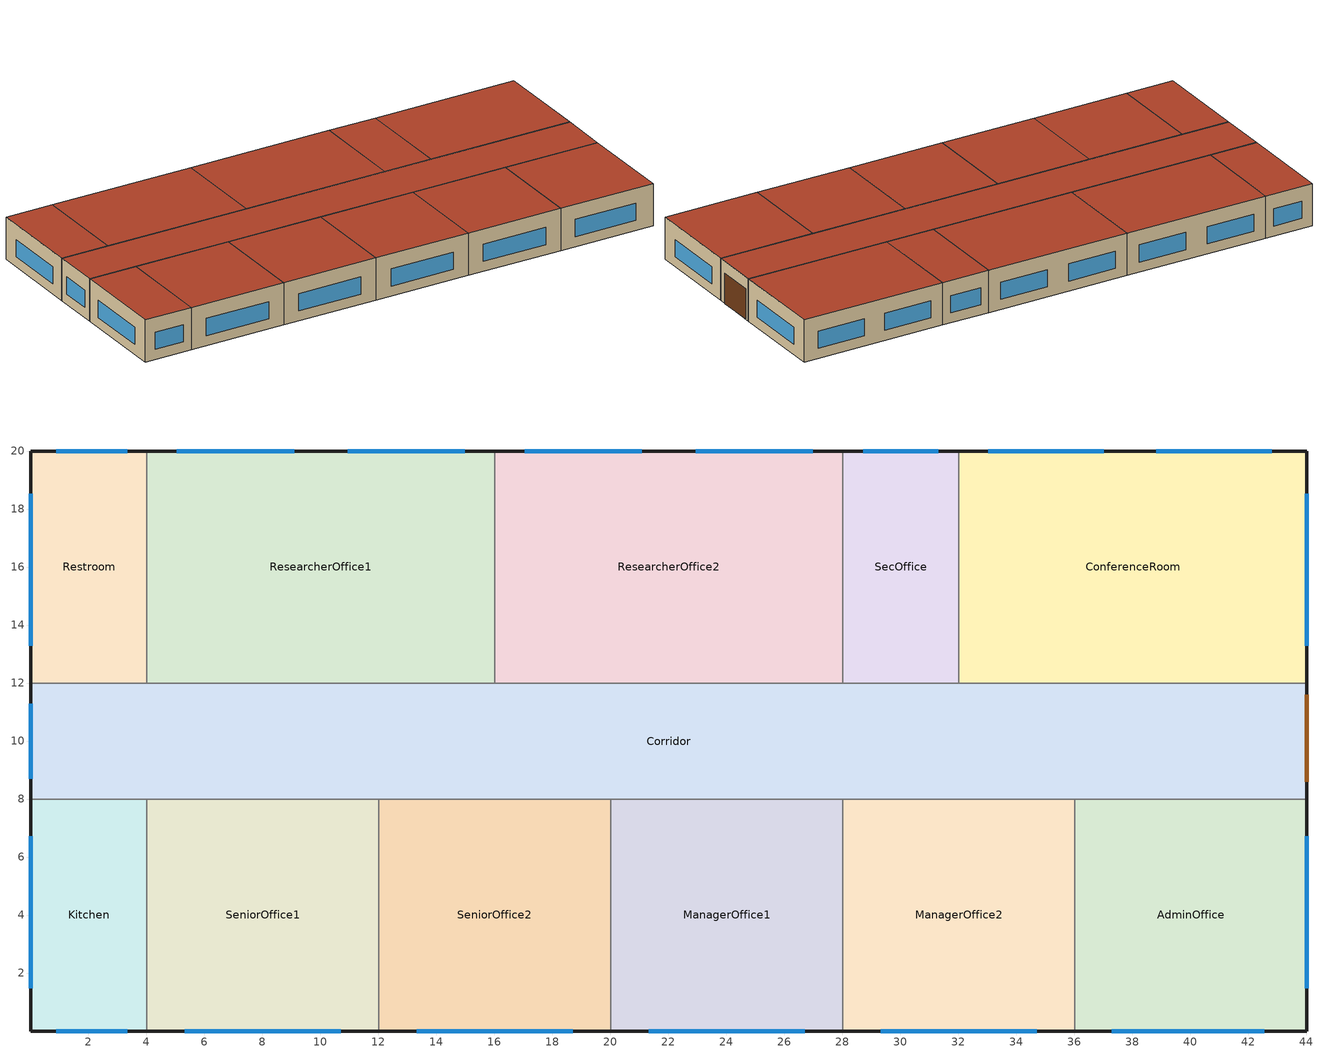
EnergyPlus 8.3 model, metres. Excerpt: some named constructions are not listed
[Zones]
Restroom
 floor ground (Project ground floor): 4.01,12 0.01,12 0.01,20 4.01,20 z0
 wall outside (Project wall): 4.01,20 0.01,20 0.01,12 z0:3.5
 wall to ResearcherOffice1 (Project partition): 4.01,12 4.01,20 z0:3.5
 wall to Corridor (Project partition): 0.01,12 4.01,12 z0:3.5
 window (1001): 3.33,20 0.88,20 / 0.01,18.53 0.01,13.28 z0.84:2.26
 roof outside (Project flat roof): 0.01,12 4.01,12 4.01,20 0.01,20 z3.5
ResearcherOffice1
 floor ground (Project ground floor): 16.01,12 4.01,12 4.01,20 16.01,20 z0
 wall outside (Project wall): 16.01,20 4.01,20 z0:3.5
 wall to ResearcherOffice2 (Project partition): 16.01,12 16.01,20 z0:3.5
 wall to Corridor (Project partition): 4.01,12 16.01,12 z0:3.5
 window (1001): 14.98,20 10.93,20 / 9.09,20 5.04,20 z0.84:2.26
 roof outside (Project flat roof): 4.01,12 16.01,12 16.01,20 4.01,20 z3.5
Corridor
 floor ground (Project ground floor): 44.01,8 0.01,8 0.01,12 44.01,12 z0
 wall outside (Project wall): 44.01,8 44.01,12 / 0.01,12 0.01,8 z0:3.5
 wall to ResearcherOffice2 (Project partition_Rev): 28.01,12 16.01,12 z0:3.5
 wall to SecOffice (Project partition_Rev): 32.01,12 28.01,12 z0:3.5
 wall to ConferenceRoom (Project partition_Rev): 44.01,12 32.01,12 z0:3.5
 wall to Kitchen (Project partition_Rev): 0.01,8 4.01,8 z0:3.5
 wall to SeniorOffice1 (Project partition_Rev): 4.01,8 12.01,8 z0:3.5
 wall to SeniorOffice2 (Project partition_Rev): 12.01,8 20.01,8 z0:3.5
 wall to ManagerOffice1 (Project partition_Rev): 20.01,8 28.01,8 z0:3.5
 wall to ManagerOffice2 (Project partition_Rev): 28.01,8 36.01,8 z0:3.5
 wall to AdminOffice (Project partition_Rev): 36.01,8 44.01,8 z0:3.5
 window (1001): 0.01,11.29 0.01,8.71 z0.84:2.26
 door (Project external door): 44.01,8.6 44.01,11.6 z0:2.5
 roof outside (Project flat roof): 0.01,8 44.01,8 44.01,12 0.01,12 z3.5
ResearcherOffice2
 floor ground (Project ground floor): 28.01,12 16.01,12 16.01,20 28.01,20 z0
 wall outside (Project wall): 28.01,20 16.01,20 z0:3.5
 wall to SecOffice (Project partition): 28.01,12 28.01,20 z0:3.5
 window (1001): 26.98,20 22.93,20 / 21.09,20 17.04,20 z0.84:2.26
 roof outside (Project flat roof): 16.01,12 28.01,12 28.01,20 16.01,20 z3.5
SecOffice
 floor ground (Project ground floor): 32.01,12 28.01,12 28.01,20 32.01,20 z0
 wall outside (Project wall): 32.01,20 28.01,20 z0:3.5
 wall to ConferenceRoom (Project partition): 32.01,12 32.01,20 z0:3.5
 window (1001): 31.3,20 28.72,20 z0.84:2.26
 roof outside (Project flat roof): 28.01,12 32.01,12 32.01,20 28.01,20 z3.5
ConferenceRoom
 floor ground (Project ground floor): 44.01,12 32.01,12 32.01,20 44.01,20 z0
 wall outside (Project wall): 44.01,12 44.01,20 32.01,20 z0:3.5
 window (1001): 44.01,13.28 44.01,18.53 / 42.8,20 38.82,20 / 37.01,20 33.02,20 z0.84:2.26
 roof outside (Project flat roof): 32.01,12 44.01,12 44.01,20 32.01,20 z3.5
Kitchen
 floor ground (Project ground floor): 4.01,0 0.01,0 0.01,8 4.01,8 z0
 wall outside (Project wall): 0.01,8 0.01,0 4.01,0 z0:3.5
 wall to SeniorOffice1 (Project partition): 4.01,0 4.01,8 z0:3.5
 window (1001): 0.01,6.72 0.01,1.47 / 0.88,0 3.33,0 z0.84:2.26
 roof outside (Project flat roof): 0.01,0 4.01,0 4.01,8 0.01,8 z3.5
SeniorOffice1
 floor ground (Project ground floor): 12.01,0 4.01,0 4.01,8 12.01,8 z0
 wall outside (Project wall): 4.01,0 12.01,0 z0:3.5
 wall to SeniorOffice2 (Project partition): 12.01,0 12.01,8 z0:3.5
 window (1001): 5.32,0 10.7,0 z0.84:2.26
 roof outside (Project flat roof): 4.01,0 12.01,0 12.01,8 4.01,8 z3.5
SeniorOffice2
 floor ground (Project ground floor): 20.01,0 12.01,0 12.01,8 20.01,8 z0
 wall outside (Project wall): 12.01,0 20.01,0 z0:3.5
 wall to ManagerOffice1 (Project partition): 20.01,0 20.01,8 z0:3.5
 window (1001): 13.32,0 18.7,0 z0.84:2.26
 roof outside (Project flat roof): 12.01,0 20.01,0 20.01,8 12.01,8 z3.5
ManagerOffice1
 floor ground (Project ground floor): 28.01,0 20.01,0 20.01,8 28.01,8 z0
 wall outside (Project wall): 20.01,0 28.01,0 z0:3.5
 wall to ManagerOffice2 (Project partition): 28.01,0 28.01,8 z0:3.5
 window (1001): 21.32,0 26.7,0 z0.84:2.26
 roof outside (Project flat roof): 20.01,0 28.01,0 28.01,8 20.01,8 z3.5
ManagerOffice2
 floor ground (Project ground floor): 36.01,0 28.01,0 28.01,8 36.01,8 z0
 wall outside (Project wall): 28.01,0 36.01,0 z0:3.5
 wall to AdminOffice (Project partition): 36.01,0 36.01,8 z0:3.5
 window (1001): 29.32,0 34.7,0 z0.84:2.26
 roof outside (Project flat roof): 28.01,0 36.01,0 36.01,8 28.01,8 z3.5
AdminOffice
 floor ground (Project ground floor): 44.01,0 36.01,0 36.01,8 44.01,8 z0
 wall outside (Project wall): 36.01,0 44.01,0 44.01,8 z0:3.5
 window (1001): 44.01,1.47 44.01,6.72 / 37.29,0 42.54,0 z0.84:2.26
 roof outside (Project flat roof): 36.01,0 44.01,0 44.01,8 36.01,8 z3.5
[Curve:Quadratic]
Name | Coefficient1 Constant | Coefficient2 x | Coefficient3 x**2 | Minimum Value of x | Maximum Value of x
Restroom PTHP Cooling Coil EIR-FF; ResearcherOffice1 PTHP Cooling Coil EIR-FF; ResearcherOffice2 PTHP Cooling Coil EIR-FF; SecOffice PTHP Cooling Coil EIR-FF; ConferenceRoom PTHP Cooling Coil EIR-FF; Kitchen PTHP Cooling Coil EIR-FF; SeniorOffice1 PTHP Cooling Coil EIR-FF; SeniorOffice2 PTHP Cooling Coil EIR-FF; ManagerOffice1 PTHP Cooling Coil EIR-FF; ManagerOffice2 PTHP Cooling Coil EIR-FF; AdminOffice PTHP Cooling Coil EIR-FF | 1.1552 | -0.1808 | 0.0256 | 0.5 | 1.5
Restroom PTHP Cooling Coil Coil PLF; ResearcherOffice1 PTHP Cooling Coil Coil PLF; ResearcherOffice2 PTHP Cooling Coil Coil PLF; SecOffice PTHP Cooling Coil Coil PLF; ConferenceRoom PTHP Cooling Coil Coil PLF; Kitchen PTHP Cooling Coil Coil PLF; SeniorOffice1 PTHP Cooling Coil Coil PLF; SeniorOffice2 PTHP Cooling Coil Coil PLF; ManagerOffice1 PTHP Cooling Coil Coil PLF; ManagerOffice2 PTHP Cooling Coil Coil PLF; AdminOffice PTHP Cooling Coil Coil PLF | 0.85 | 0.15 | 0 | 0 | 1
Restroom PTHP Heating Coil EIR-FF; ResearcherOffice1 PTHP Heating Coil EIR-FF; ResearcherOffice2 PTHP Heating Coil EIR-FF; SecOffice PTHP Heating Coil EIR-FF; ConferenceRoom PTHP Heating Coil EIR-FF; Kitchen PTHP Heating Coil EIR-FF; SeniorOffice1 PTHP Heating Coil EIR-FF; SeniorOffice2 PTHP Heating Coil EIR-FF; ManagerOffice1 PTHP Heating Coil EIR-FF; ManagerOffice2 PTHP Heating Coil EIR-FF; AdminOffice PTHP Heating Coil EIR-FF | 1.3824 | -0.4336 | 0.0512 | 0 | 1
Restroom PTHP Heating Coil PLF; ResearcherOffice1 PTHP Heating Coil PLF; ResearcherOffice2 PTHP Heating Coil PLF; SecOffice PTHP Heating Coil PLF; ConferenceRoom PTHP Heating Coil PLF; Kitchen PTHP Heating Coil PLF; SeniorOffice1 PTHP Heating Coil PLF; SeniorOffice2 PTHP Heating Coil PLF; ManagerOffice1 PTHP Heating Coil PLF; ManagerOffice2 PTHP Heating Coil PLF; AdminOffice PTHP Heating Coil PLF | 0.75 | 0.25 | 0 | 0 | 1
ResearcherOffice1 PTHP Cooling Coil Cap-FF; ResearcherOffice2 PTHP Cooling Coil Cap-FF; SecOffice PTHP Cooling Coil Cap-FF; ConferenceRoom PTHP Cooling Coil Cap-FF; Kitchen PTHP Cooling Coil Cap-FF; SeniorOffice1 PTHP Cooling Coil Cap-FF; SeniorOffice2 PTHP Cooling Coil Cap-FF; ManagerOffice1 PTHP Cooling Coil Cap-FF; ManagerOffice2 PTHP Cooling Coil Cap-FF; AdminOffice PTHP Cooling Coil Cap-FF | 0.8 | 0.2 | 0 | 0.5 | 1.5
[Curve:Cubic]
Name | Coefficient1 Constant | Coefficient2 x | Coefficient3 x**2 | Coefficient4 x**3 | Minimum Value of x | Maximum Value of x
Restroom PTHP Heating Coil Cap-FT; ResearcherOffice1 PTHP Heating Coil Cap-FT; ResearcherOffice2 PTHP Heating Coil Cap-FT; SecOffice PTHP Heating Coil Cap-FT; ConferenceRoom PTHP Heating Coil Cap-FT; Kitchen PTHP Heating Coil Cap-FT; SeniorOffice1 PTHP Heating Coil Cap-FT; SeniorOffice2 PTHP Heating Coil Cap-FT; ManagerOffice1 PTHP Heating Coil Cap-FT; ManagerOffice2 PTHP Heating Coil Cap-FT; AdminOffice PTHP Heating Coil Cap-FT | 0.758746 | 0.027626 | 0.000148716 | 3.4992e-06 | -20 | 20
Restroom PTHP Heating Coil Cap-FF; ResearcherOffice1 PTHP Heating Coil Cap-FF; ResearcherOffice2 PTHP Heating Coil Cap-FF; SecOffice PTHP Heating Coil Cap-FF; ConferenceRoom PTHP Heating Coil Cap-FF; Kitchen PTHP Heating Coil Cap-FF; SeniorOffice1 PTHP Heating Coil Cap-FF; SeniorOffice2 PTHP Heating Coil Cap-FF; ManagerOffice1 PTHP Heating Coil Cap-FF; ManagerOffice2 PTHP Heating Coil Cap-FF; AdminOffice PTHP Heating Coil Cap-FF | 0.84 | 0.16 | 0 | 0 | 0.5 | 1.5
Restroom PTHP Heating Coil EIR-FT; ResearcherOffice1 PTHP Heating Coil EIR-FT; ResearcherOffice2 PTHP Heating Coil EIR-FT; SecOffice PTHP Heating Coil EIR-FT; ConferenceRoom PTHP Heating Coil EIR-FT; Kitchen PTHP Heating Coil EIR-FT; SeniorOffice1 PTHP Heating Coil EIR-FT; SeniorOffice2 PTHP Heating Coil EIR-FT; ManagerOffice1 PTHP Heating Coil EIR-FT; ManagerOffice2 PTHP Heating Coil EIR-FT; AdminOffice PTHP Heating Coil EIR-FT | 1.19248 | -0.0300438 | 0.00103745 | -2.3328e-05 | -20 | 20
[Curve:Biquadratic]
Name | Coefficient1 Constant | Coefficient2 x | Coefficient3 x**2 | Coefficient4 y | Coefficient5 y**2 | Coefficient6 x*y | Minimum Value of x | Maximum Value of x | Minimum Value of y | Maximum Value of y
Restroom PTHP Heating Coil DefrEIR-FT; ResearcherOffice1 PTHP Heating Coil DefrEIR-FT; ResearcherOffice2 PTHP Heating Coil DefrEIR-FT; SecOffice PTHP Heating Coil DefrEIR-FT; ConferenceRoom PTHP Heating Coil DefrEIR-FT; Kitchen PTHP Heating Coil DefrEIR-FT; SeniorOffice1 PTHP Heating Coil DefrEIR-FT; SeniorOffice2 PTHP Heating Coil DefrEIR-FT; ManagerOffice1 PTHP Heating Coil DefrEIR-FT; ManagerOffice2 PTHP Heating Coil DefrEIR-FT; AdminOffice PTHP Heating Coil DefrEIR-FT | 1 | 0 | 0 | 0 | 0 | 0 | 0 | 50 | 0 | 50
ResearcherOffice1 PTHP Cooling Coil Cap-FT; ResearcherOffice2 PTHP Cooling Coil Cap-FT; SecOffice PTHP Cooling Coil Cap-FT; ConferenceRoom PTHP Cooling Coil Cap-FT; Kitchen PTHP Cooling Coil Cap-FT; SeniorOffice1 PTHP Cooling Coil Cap-FT; SeniorOffice2 PTHP Cooling Coil Cap-FT; ManagerOffice1 PTHP Cooling Coil Cap-FT; ManagerOffice2 PTHP Cooling Coil Cap-FT; AdminOffice PTHP Cooling Coil Cap-FT | 0.942588 | 0.00954335 | 0.00068377 | -0.0110427 | 5.249e-06 | -9.72e-06 | 12.77778 | 23.88889 | 18 | 46.11111
ResearcherOffice1 PTHP Cooling Coil EIR-FT; ResearcherOffice2 PTHP Cooling Coil EIR-FT; SecOffice PTHP Cooling Coil EIR-FT; ConferenceRoom PTHP Cooling Coil EIR-FT; Kitchen PTHP Cooling Coil EIR-FT; SeniorOffice1 PTHP Cooling Coil EIR-FT; SeniorOffice2 PTHP Cooling Coil EIR-FT; ManagerOffice1 PTHP Cooling Coil EIR-FT; ManagerOffice2 PTHP Cooling Coil EIR-FT; AdminOffice PTHP Cooling Coil EIR-FT | 0.342414 | 0.034885 | -0.0006237 | 0.00497722 | 0.000437951 | -0.000728028 | 12.77778 | 23.88889 | 18 | 46.11111
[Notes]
Hourly weather file: C:\ProgramData\DesignBuilder\Weather Data\USA_FL_MIAMI INTL AP_TMY3.epw
